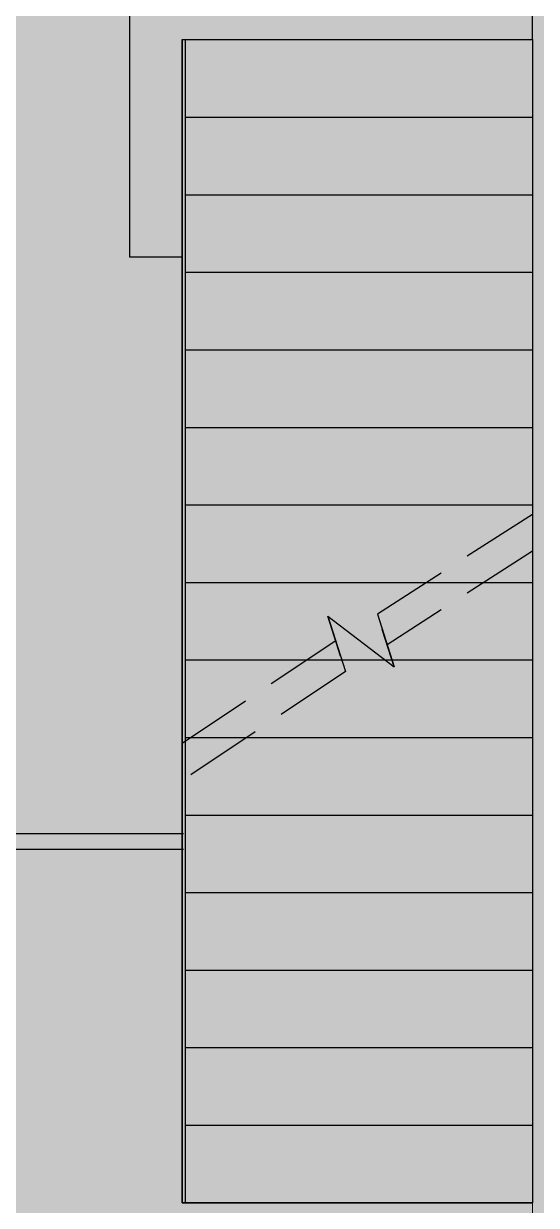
# Model space of a CAD drawing. Header units: inches. Extents: x 143994 to 247866, y 243815 to 272761.
# Drawn here: x 228672 to 230326, y 257428 to 261238 of the extents above; entities that cross this region are included whole.
import ezdxf

# ---------------------------------------------------------------- set-up
doc = ezdxf.new("R2010")
doc.units = ezdxf.units.IN
doc.header["$LTSCALE"] = 1000
doc.header["$MEASUREMENT"] = 0
doc.linetypes.add('DASH', pattern=[0.35, 0.25, -0.1])
doc.layers.get('DEFPOINTS').update_dxf_attribs({"color": 62})
for name, color, linetype in [('0-建筑1F', 127, 'Continuous'), ('0-建筑2F', 127, 'Continuous'), ('I-finish', 8, 'Continuous'), ('STAIR', 142, 'Continuous')]:
    doc.layers.add(name, color=color, linetype=linetype)
doc.layers.add('W-保温层', color=8, linetype='Continuous', lineweight=13)

# ---------------------------------------------------------------- blocks, each defined once
blk = doc.blocks.new('144')
at = {"layer": 'STAIR', "color": 127}
for p, q in [((644461.9, -378470.3), (644461.9, -379670.3)), ((645761.9, -378970.3), (645761.9, -378470.3)), ((644631.9, -378970.3), (644631.9, -381240.1)), ((644631.9, -381240.1), (644631.9, -378970.3)), ((644631.9, -378970.3), (645761.9, -378970.3)), ((644631.9, -381240.1), (644631.9, -378970.3)), ((644631.9, -378970.3), (645761.9, -378970.3)), ((644641.9, -378970.3), (644641.9, -381233.7)), ((645761.9, -378970.3), (645761.9, -380500.8)), ((645761.9, -378970.3), (645761.9, -380500.8)), ((644641.9, -379220.3), (645761.9, -379220.3)), ((644641.9, -379470.3), (645761.9, -379470.3)), ((644461.9, -379670.3), (644631.9, -379670.3)), ((644641.9, -379720.3), (645761.9, -379720.3)), ((644641.9, -379970.3), (645761.9, -379970.3)), ((644641.9, -380220.3), (645761.9, -380220.3)), ((644641.9, -380470.3), (645761.9, -380470.3)), ((644641.9, -380720.3), (645420.6, -380720.3)), ((645605.5, -380720.3), (645761.9, -380720.3)), ((645143.1, -380958.1), (645102, -380829.5)), ((645102, -380829.5), (645316.1, -380992.3)), ((645316.1, -380992.3), (645277.5, -380871.7)), ((644641.9, -380970.3), (645031.7, -380970.3)), ((644641.9, -381220.3), (644662.8, -381220.3))]:
    blk.add_line(p, q, dxfattribs=at)
at = {"layer": 'STAIR', "color": 127, "linetype": 'DASH'}
for p, q in [((645761.9, -380500.8), (645261.7, -380822.4)), ((645761.9, -380619.7), (645293.3, -380921)), ((645761.9, -380619.7), (645761.9, -382720.3)), ((645761.9, -380619.7), (645761.9, -382720.3)), ((645261.7, -380822.4), (645316.1, -380992.3)), ((645102, -380829.5), (645158.9, -381007.4)), ((645127.4, -380908.8), (644631.9, -381240.1)), ((645147, -380970.3), (645761.9, -380970.3)), ((645158.9, -381007.4), (644631.9, -381359)), ((644827.7, -381220.3), (645761.9, -381220.3)), ((644641.9, -381352.6), (644641.9, -382720.3)), ((644631.9, -381359), (644631.9, -382720.3)), ((644631.9, -382720.3), (644631.9, -381359)), ((644631.9, -382720.3), (644631.9, -381359)), ((644641.9, -381470.3), (645761.9, -381470.3)), ((644641.9, -381720.3), (645761.9, -381720.3)), ((644641.9, -381970.3), (645761.9, -381970.3)), ((644641.9, -382220.3), (645761.9, -382220.3)), ((644641.9, -382470.3), (645761.9, -382470.3)), ((644631.9, -382720.3), (645761.9, -382720.3)), ((645761.9, -382720.3), (644631.9, -382720.3)), ((645761.9, -382720.3), (644631.9, -382720.3))]:
    blk.add_line(p, q, dxfattribs=at)
at = {"layer": 'W-保温层', "color": 127}
blk.add_line((645761.9, -387950.3), (645761.9, -376410.3), dxfattribs=at)
blk = doc.blocks.new('1442323')
at = {"layer": 'I-finish', "color": 127}
for p, q in [((685636.9, -381619.3), (686686.9, -381619.3)), ((685636.9, -381669.3), (686686.9, -381669.3))]:
    blk.add_line(p, q, dxfattribs=at)
at = {"layer": 'STAIR', "color": 127}
for p, q in [((686511.9, -378559.3), (686511.9, -379759.3)), ((686681.9, -379059.3), (686681.9, -382809.3)), ((686681.9, -379059.3), (687811.9, -379059.3)), ((686681.9, -382809.3), (686681.9, -379059.3)), ((686681.9, -379059.3), (687811.9, -379059.3)), ((686681.9, -382809.3), (686681.9, -379059.3)), ((686691.9, -379059.3), (686691.9, -382809.3)), ((687811.9, -379059.3), (687811.9, -382809.3)), ((687811.9, -379059.3), (687811.9, -382809.3)), ((686691.9, -379309.3), (687811.9, -379309.3)), ((686691.9, -379559.3), (687811.9, -379559.3)), ((686511.9, -379759.3), (686681.9, -379759.3)), ((686691.9, -379809.3), (687811.9, -379809.3)), ((686691.9, -380059.3), (687811.9, -380059.3)), ((686691.9, -380309.3), (687811.9, -380309.3)), ((686691.9, -380559.3), (687811.9, -380559.3)), ((686691.9, -380809.3), (687811.9, -380809.3)), ((686691.9, -381059.3), (687811.9, -381059.3)), ((686691.9, -381309.3), (687811.9, -381309.3)), ((686691.9, -381559.3), (687811.9, -381559.3)), ((686691.9, -381809.3), (687811.9, -381809.3)), ((686691.9, -382059.3), (687811.9, -382059.3)), ((686691.9, -382309.3), (687811.9, -382309.3)), ((686691.9, -382559.3), (687811.9, -382559.3)), ((686681.9, -382809.3), (687811.9, -382809.3)), ((687811.9, -382809.3), (686681.9, -382809.3)), ((687811.9, -382809.3), (686681.9, -382809.3))]:
    blk.add_line(p, q, dxfattribs=at)
at = {"layer": 'W-保温层', "color": 127}
blk.add_line((687811.9, -388039.3), (687811.9, -376499.3), dxfattribs=at)

msp = doc.modelspace()

# ---------------------------------------------------------------- hatches: boundary and pattern name
at = {"layer": 'DEFPOINTS'}
h = msp.add_hatch(dxfattribs=at)
h.set_pattern_fill('ANSI31', color=250)
h.set_pattern_definition([(45, (0, 0), (-1.122532015, 1.122532015), [])])
h.paths.add_polyline_path([(247866.03, 243814.78), (223286.02, 243814.78), (223286.02, 270814.78), (247866.03, 270814.78)])

# ---------------------------------------------------------------- block references
at = {"layer": '0-建筑1F'}
msp.add_blockref('144', (-415448.72, 640156.38), dxfattribs=at)
at = {"layer": '0-建筑2F'}
msp.add_blockref('1442323', (-457498.72, 640245.41), dxfattribs=at)

doc.saveas('drawing.dxf')
